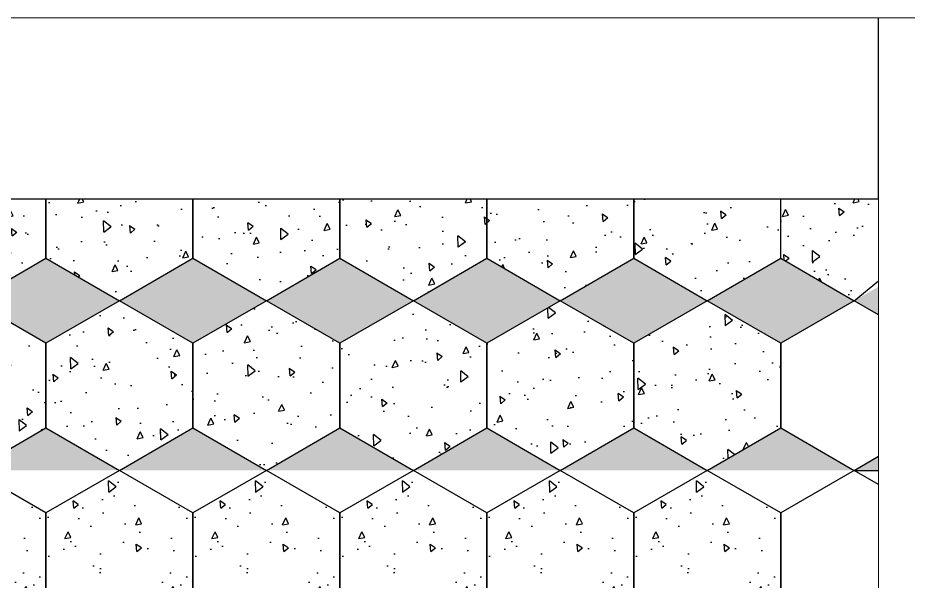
# Model space of a CAD drawing. Header units: millimetres. Extents: x 86441 to 190201, y 16532 to 98188.
# Drawn here: x 158562 to 159692, y 74808 to 75523 of the extents above; entities that cross this region are included whole.
import ezdxf

# ---------------------------------------------------------------- set-up
doc = ezdxf.new("R2010")
doc.units = ezdxf.units.MM
doc.header["$LTSCALE"] = 0.1
doc.layers.add('COLUMN', color=1, linetype='Continuous', lineweight=0)
pattern_1 = [(95, (66582.33, 51361.39), (70.047325, 58.77669), [9.525, -104.775]), (40, (66582.33, 51361.39), (-80.00923, 55.08836), [7.62, -83.82029]), (145.45144, (66588.17, 51366.29), (-9.9619, 113.86505), [8.095, -89.04512]), (91.1842, (66564.37, 51379.35), (110.70512, 80.9767), [14.2875, -157.1625]), (141.63556, (66573.6, 51386.1), (-3.5433, 171.41338), [12.14251, -133.5678]), (36.18415, (66564.37, 51379.35), (-3.5433, 171.41338), [11.42998, -125.72987]), (66, (66577.84, 51383.84), (89.75999, 17.447575), [9.525, -104.775]), (11, (66577.84, 51383.84), (-43.26996, 86.9706), [7.62, -83.82]), (116.45145, (66585.32, 51385.294), (46.490026, 104.41817), [8.095, -89.04497]), (82.5, (66582.332, 51361.39), (-28.802735, 30.986707), [0, -82.804, 0, -85.09, 0, -84.1375]), (52.5, (66582.33, 51361.39), (-11.794864, 59.0435), [0, -48.514, 0, -80.899, 0, -32.0675]), (12.5, (66562.306, 51341.364), (49.963932, 45.913098), [0, -31.75, 0, -99.06, 0, -131.445]), (2.5, (66553.326, 51332.384), (43.381952, 61.361196), [0, -41.275, 0, -65.786, 0, -93.345])]

msp = doc.modelspace()

# ---------------------------------------------------------------- hatches: boundary and pattern name
at = {"true_color": 0xa19859, "transparency": 33554687}
h = msp.add_hatch(dxfattribs=at)
h.set_pattern_fill('AR-CONC', color=55, scale=0.5, angle=45)
h.set_pattern_definition(pattern_1)
h.paths.add_polyline_path([(159654.9, 75293), (159530.7, 75293), (159530.7, 75217.7), (159624, 75163.8), (159654.9, 75189.1)])
h.paths.add_polyline_path([(158784.4, 75293), (158597.9, 75293), (158597.9, 75217.7), (158691.1, 75163.8), (158784.4, 75217.7)])
h.paths.add_polyline_path([(158971, 75293), (158784.4, 75293), (158784.4, 75217.7), (158877.7, 75163.8), (158971, 75217.7)])
h.paths.add_polyline_path([(158597.9, 75217.7), (158597.9, 75293), (158411.3, 75293), (158411.3, 75217.7), (158504.6, 75163.8)])
h.paths.add_polyline_path([(159157.6, 75293), (158971, 75293), (158971, 75217.7), (159064.3, 75163.8), (159157.6, 75217.7)])
h.paths.add_polyline_path([(159344.1, 75293), (159157.6, 75293), (159157.6, 75217.7), (159250.8, 75163.8), (159344.1, 75217.7)])
h.paths.add_polyline_path([(159530.7, 75293), (159344.1, 75293), (159344.1, 75217.7), (159437.4, 75163.8), (159530.7, 75217.7)])
h.paths.add_polyline_path([(158411.3, 75110), (158318, 75163.8), (158224.7, 75110), (158224.7, 75002.3), (158318, 74948.4), (158411.3, 75002.3)])
h.paths.add_polyline_path([(158597.9, 75110), (158504.6, 75163.8), (158411.3, 75110), (158411.3, 75002.3), (158504.6, 74948.4), (158597.9, 75002.3)])
at = {"true_color": 0xffffff, "transparency": 33554687}
h = msp.add_hatch(color=7, dxfattribs=at)
h.dxf.hatch_style = 1
h.set_gradient(color1=(114, 89, 52), color2=(161, 152, 89))
h.paths.add_polyline_path([(158691.1, 75163.8), (158597.9, 75217.7), (158504.6, 75163.8), (158597.9, 75110)])
h.paths.add_polyline_path([(158784.4, 75217.7), (158691.1, 75163.8), (158784.4, 75110), (158877.7, 75163.8)])
h.paths.add_polyline_path([(159064.3, 75163.8), (158971, 75217.7), (158877.7, 75163.8), (158971, 75110)])
h.paths.add_polyline_path([(159250.8, 75163.8), (159157.6, 75217.7), (159064.3, 75163.8), (159157.6, 75110)])
h.paths.add_polyline_path([(159437.4, 75163.8), (159344.1, 75217.7), (159250.8, 75163.8), (159344.1, 75110)])
h.paths.add_polyline_path([(158597.9, 75002.3), (158504.6, 74948.4), (158691.1, 74948.4)])
h = msp.add_hatch(color=7, dxfattribs=at)
h.dxf.hatch_style = 1
h.set_gradient(color1=(114, 89, 52), color2=(161, 152, 89))
h.paths.add_polyline_path([(159654.9, 75181.7), (159624, 75163.8), (159654.9, 75146)])
h.paths.add_polyline_path([(159624, 75163.8), (159530.7, 75217.7), (159437.4, 75163.8), (159530.7, 75110)])
at = {"true_color": 0xa19859, "transparency": 33554687}
h = msp.add_hatch(dxfattribs=at)
h.set_pattern_fill('AR-CONC', color=55, scale=0.5, angle=45)
h.set_pattern_definition([(95, (67154.3, 48678.78), (70.047325, 58.77669), [9.525, -104.775]), (40, (67154.3, 48678.78), (-80.00923, 55.08836), [7.62, -83.82029]), (145.45144, (67160.14, 48683.68), (-9.9619, 113.86505), [8.095, -89.04512]), (91.1842, (67136.34, 48696.74), (110.70512, 80.9767), [14.2875, -157.1625]), (141.63556, (67145.56, 48703.49), (-3.5433, 171.41338), [12.14251, -133.5678]), (36.18415, (67136.34, 48696.74), (-3.5433, 171.41338), [11.42998, -125.72987]), (66, (67149.81, 48701.23), (89.75999, 17.447575), [9.525, -104.775]), (11, (67149.81, 48701.23), (-43.26996, 86.9706), [7.62, -83.82]), (116.45145, (67157.29, 48702.68), (46.49003, 104.41817), [8.095, -89.04497]), (82.5, (67154.3, 48678.778), (-28.802735, 30.986707), [0, -82.804, 0, -85.09, 0, -84.1375]), (52.5, (67154.3, 48678.78), (-11.794864, 59.0435), [0, -48.514, 0, -80.899, 0, -32.0675]), (12.5, (67134.274, 48658.752), (49.963932, 45.913098), [0, -31.75, 0, -99.06, 0, -131.445]), (2.5, (67125.293, 48649.77), (43.381952, 61.361196), [0, -41.275, 0, -65.786, 0, -93.345])])
h.paths.add_polyline_path([(158784.4, 75110), (158691.1, 75163.8), (158597.9, 75110), (158597.9, 75002.3), (158691.1, 74948.4), (158784.4, 75002.3)])
h.paths.add_polyline_path([(158971, 75110), (158877.7, 75163.8), (158784.4, 75110), (158784.4, 75002.3), (158877.7, 74948.4), (158971, 75002.3)])
h = msp.add_hatch(dxfattribs=at)
h.set_pattern_fill('AR-CONC', color=55, scale=0.5, angle=45)
h.set_pattern_definition(pattern_1)
h.paths.add_polyline_path([(159530.7, 75110), (159437.4, 75163.8), (159344.1, 75110), (159344.1, 75002.3), (159437.4, 74948.4), (159530.7, 75002.3)])
h.paths.add_polyline_path([(159157.6, 75110), (159064.3, 75163.8), (158971, 75110), (158971, 75002.3), (159064.3, 74948.4), (159157.6, 75002.3)])
h.paths.add_polyline_path([(159344.1, 75110), (159250.8, 75163.8), (159157.6, 75110), (159157.6, 75002.3), (159250.8, 74948.4), (159344.1, 75002.3)])
at = {"true_color": 0xffffff, "transparency": 33554687}
h = msp.add_hatch(color=7, dxfattribs=at)
h.dxf.hatch_style = 1
h.set_gradient(color1=(114, 89, 52), color2=(161, 152, 89))
h.paths.add_polyline_path([(158784.4, 75002.3), (158691.1, 74948.4), (158877.7, 74948.4)])
h = msp.add_hatch(color=7, dxfattribs=at)
h.dxf.hatch_style = 1
h.set_gradient(color1=(114, 89, 52), color2=(161, 152, 89))
h.paths.add_polyline_path([(158971, 75002.3), (158877.7, 74948.4), (159064.3, 74948.4)])
h = msp.add_hatch(color=7, dxfattribs=at)
h.dxf.hatch_style = 1
h.set_gradient(color1=(114, 89, 52), color2=(161, 152, 89))
h.paths.add_polyline_path([(159157.6, 75002.3), (159064.3, 74948.4), (159250.8, 74948.4)])
h = msp.add_hatch(color=7, dxfattribs=at)
h.dxf.hatch_style = 1
h.set_gradient(color1=(114, 89, 52), color2=(161, 152, 89))
h.paths.add_polyline_path([(159344.1, 75002.3), (159250.8, 74948.4), (159437.4, 74948.4)])
h = msp.add_hatch(color=7, dxfattribs=at)
h.dxf.hatch_style = 1
h.set_gradient(color1=(114, 89, 52), color2=(161, 152, 89))
h.paths.add_polyline_path([(159530.7, 75002.3), (159437.4, 74948.4), (159624, 74948.4)])
h.paths.add_polyline_path([(159654.9, 74966.3), (159624, 74948.4), (159654.9, 74948.4)])
at = {"true_color": 0xa19859, "transparency": 33554687}
h = msp.add_hatch(dxfattribs=at)
h.set_pattern_fill('AR-CONC', color=55, scale=0.5, angle=45)
h.set_pattern_definition([(95, (70127.116, 55669.98), (70.047325, 58.77669), [9.525, -104.775]), (40, (70127.12, 55669.98), (-80.00923, 55.08836), [7.62, -83.82029]), (145.45144, (70132.95, 55674.88), (-9.9619, 113.86505), [8.095, -89.04512]), (91.1842, (70109.16, 55687.94), (110.70512, 80.9767), [14.2875, -157.1625]), (141.63556, (70118.38, 55694.69), (-3.5433, 171.41338), [12.14251, -133.5678]), (36.18415, (70109.16, 55687.94), (-3.5433, 171.41338), [11.42998, -125.72987]), (66, (70122.626, 55692.43), (89.75999, 17.447575), [9.525, -104.775]), (11, (70122.63, 55692.43), (-43.26996, 86.9706), [7.62, -83.82]), (116.45145, (70130.11, 55693.89), (46.49003, 104.41817), [8.095, -89.04497]), (82.5, (70127.116, 55669.983), (-28.802735, 30.986707), [0, -82.804, 0, -85.09, 0, -84.1375]), (52.5, (70127.116, 55669.983), (-11.794864, 59.0435), [0, -48.514, 0, -80.899, 0, -32.0675]), (12.5, (70107.09, 55649.957), (49.963932, 45.913098), [0, -31.75, 0, -99.06, 0, -131.445]), (2.5, (70098.11, 55640.977), (43.381952, 61.361196), [0, -41.275, 0, -65.786, 0, -93.345])])
h.paths.add_polyline_path([(158411.3, 74571.4), (158504.6, 74517.5), (158597.9, 74571.4), (158597.9, 74679.1), (158504.6, 74733), (158411.3, 74679.1)])
h.paths.add_polyline_path([(158411.3, 74786.8), (158504.6, 74733), (158597.9, 74786.8), (158597.9, 74894.5), (158504.6, 74948.4), (158411.3, 74894.5)])
h = msp.add_hatch(dxfattribs=at)
h.set_pattern_fill('AR-CONC', color=55, scale=0.5, angle=45)
h.set_pattern_definition([(95, (70313.68, 55669.98), (70.047325, 58.77669), [9.525, -104.775]), (40, (70313.68, 55669.98), (-80.00923, 55.08836), [7.62, -83.82029]), (145.45144, (70319.52, 55674.88), (-9.9619, 113.86505), [8.095, -89.04512]), (91.1842, (70295.72, 55687.94), (110.70512, 80.9767), [14.2875, -157.1625]), (141.63556, (70304.95, 55694.69), (-3.5433, 171.41338), [12.14251, -133.5678]), (36.18415, (70295.72, 55687.94), (-3.5433, 171.41338), [11.42998, -125.72987]), (66, (70309.19, 55692.43), (89.75999, 17.447575), [9.525, -104.775]), (11, (70309.19, 55692.43), (-43.26996, 86.9706), [7.62, -83.82]), (116.45145, (70316.67, 55693.89), (46.49003, 104.41817), [8.095, -89.04497]), (82.5, (70313.683, 55669.983), (-28.802735, 30.986707), [0, -82.804, 0, -85.09, 0, -84.1375]), (52.5, (70313.683, 55669.983), (-11.794864, 59.0435), [0, -48.514, 0, -80.899, 0, -32.0675]), (12.5, (70293.657, 55649.957), (49.963932, 45.913098), [0, -31.75, 0, -99.06, 0, -131.445]), (2.5, (70284.68, 55640.977), (43.381952, 61.361196), [0, -41.275, 0, -65.786, 0, -93.345])])
h.paths.add_polyline_path([(158597.9, 74571.4), (158691.1, 74517.5), (158784.4, 74571.4), (158784.4, 74679.1), (158691.1, 74733), (158597.9, 74679.1)])
h.paths.add_polyline_path([(158597.9, 74786.8), (158691.1, 74733), (158784.4, 74786.8), (158784.4, 74894.5), (158691.1, 74948.4), (158597.9, 74894.5)])
h = msp.add_hatch(dxfattribs=at)
h.set_pattern_fill('AR-CONC', color=55, scale=0.5, angle=45)
h.set_pattern_definition([(95, (70500.25, 55669.98), (70.047325, 58.77669), [9.525, -104.775]), (40, (70500.25, 55669.98), (-80.00923, 55.08836), [7.62, -83.82029]), (145.45144, (70506.09, 55674.88), (-9.9619, 113.86505), [8.095, -89.04512]), (91.1842, (70482.29, 55687.94), (110.70512, 80.9767), [14.2875, -157.1625]), (141.63556, (70491.52, 55694.69), (-3.5433, 171.41338), [12.14251, -133.5678]), (36.18415, (70482.29, 55687.94), (-3.5433, 171.41338), [11.42998, -125.72987]), (66, (70495.76, 55692.43), (89.75999, 17.447575), [9.525, -104.775]), (11, (70495.76, 55692.43), (-43.26996, 86.9706), [7.62, -83.82]), (116.45145, (70503.24, 55693.89), (46.49003, 104.41817), [8.095, -89.04497]), (82.5, (70500.25, 55669.983), (-28.802735, 30.986707), [0, -82.804, 0, -85.09, 0, -84.1375]), (52.5, (70500.25, 55669.983), (-11.794864, 59.0435), [0, -48.514, 0, -80.899, 0, -32.0675]), (12.5, (70480.225, 55649.957), (49.963932, 45.913098), [0, -31.75, 0, -99.06, 0, -131.445]), (2.5, (70471.245, 55640.977), (43.381952, 61.361196), [0, -41.275, 0, -65.786, 0, -93.345])])
h.paths.add_polyline_path([(158784.4, 74571.4), (158877.7, 74517.5), (158971, 74571.4), (158971, 74679.1), (158877.7, 74733), (158784.4, 74679.1)])
h.paths.add_polyline_path([(158784.4, 74786.8), (158877.7, 74733), (158971, 74786.8), (158971, 74894.5), (158877.7, 74948.4), (158784.4, 74894.5)])
h = msp.add_hatch(dxfattribs=at)
h.set_pattern_fill('AR-CONC', color=55, scale=0.5, angle=45)
h.set_pattern_definition([(95, (70686.82, 55669.98), (70.047325, 58.77669), [9.525, -104.775]), (40, (70686.82, 55669.98), (-80.00923, 55.08836), [7.62, -83.82029]), (145.45144, (70692.66, 55674.88), (-9.9619, 113.86505), [8.095, -89.04512]), (91.1842, (70668.86, 55687.94), (110.70512, 80.9767), [14.2875, -157.1625]), (141.63556, (70678.08, 55694.69), (-3.5433, 171.41338), [12.14251, -133.5678]), (36.18415, (70668.86, 55687.94), (-3.5433, 171.41338), [11.42998, -125.72987]), (66, (70682.33, 55692.43), (89.75999, 17.447575), [9.525, -104.775]), (11, (70682.33, 55692.43), (-43.26996, 86.9706), [7.62, -83.82]), (116.45145, (70689.81, 55693.89), (46.49003, 104.41817), [8.095, -89.04497]), (82.5, (70686.82, 55669.983), (-28.802735, 30.986707), [0, -82.804, 0, -85.09, 0, -84.1375]), (52.5, (70686.82, 55669.983), (-11.794864, 59.0435), [0, -48.514, 0, -80.899, 0, -32.0675]), (12.5, (70666.792, 55649.957), (49.963932, 45.913098), [0, -31.75, 0, -99.06, 0, -131.445]), (2.5, (70657.81, 55640.977), (43.381952, 61.361196), [0, -41.275, 0, -65.786, 0, -93.345])])
h.paths.add_polyline_path([(158971, 74571.4), (159064.3, 74517.5), (159157.6, 74571.4), (159157.6, 74679.1), (159064.3, 74733), (158971, 74679.1)])
h.paths.add_polyline_path([(158971, 74786.8), (159064.3, 74733), (159157.6, 74786.8), (159157.6, 74894.5), (159064.3, 74948.4), (158971, 74894.5)])
h = msp.add_hatch(dxfattribs=at)
h.set_pattern_fill('AR-CONC', color=55, scale=0.5, angle=45)
h.set_pattern_definition([(95, (70873.386, 55669.98), (70.047325, 58.77669), [9.525, -104.775]), (40, (70873.39, 55669.98), (-80.00923, 55.08836), [7.62, -83.82029]), (145.45144, (70879.22, 55674.88), (-9.9619, 113.86505), [8.095, -89.04512]), (91.1842, (70855.43, 55687.94), (110.70512, 80.9767), [14.2875, -157.1625]), (141.63556, (70864.65, 55694.69), (-3.5433, 171.41338), [12.14251, -133.5678]), (36.18415, (70855.43, 55687.94), (-3.5433, 171.41338), [11.42998, -125.72987]), (66, (70868.896, 55692.43), (89.75999, 17.447575), [9.525, -104.775]), (11, (70868.9, 55692.43), (-43.26996, 86.9706), [7.62, -83.82]), (116.45145, (70876.38, 55693.89), (46.49003, 104.41817), [8.095, -89.04497]), (82.5, (70873.386, 55669.983), (-28.802735, 30.986707), [0, -82.804, 0, -85.09, 0, -84.1375]), (52.5, (70873.386, 55669.983), (-11.794864, 59.0435), [0, -48.514, 0, -80.899, 0, -32.0675]), (12.5, (70853.36, 55649.957), (49.963932, 45.913098), [0, -31.75, 0, -99.06, 0, -131.445]), (2.5, (70844.38, 55640.977), (43.381952, 61.361196), [0, -41.275, 0, -65.786, 0, -93.345])])
h.paths.add_polyline_path([(159157.6, 74571.4), (159250.8, 74517.5), (159344.1, 74571.4), (159344.1, 74679.1), (159250.8, 74733), (159157.6, 74679.1)])
h.paths.add_polyline_path([(159157.6, 74786.8), (159250.8, 74733), (159344.1, 74786.8), (159344.1, 74894.5), (159250.8, 74948.4), (159157.6, 74894.5)])
h = msp.add_hatch(dxfattribs=at)
h.set_pattern_fill('AR-CONC', color=55, scale=0.5, angle=45)
h.set_pattern_definition([(95, (71059.95, 55669.98), (70.047325, 58.77669), [9.525, -104.775]), (40, (71059.95, 55669.98), (-80.00923, 55.08836), [7.62, -83.82029]), (145.45144, (71065.79, 55674.88), (-9.9619, 113.86505), [8.095, -89.04512]), (91.1842, (71041.99, 55687.94), (110.70512, 80.9767), [14.2875, -157.1625]), (141.63556, (71051.22, 55694.69), (-3.5433, 171.41338), [12.14251, -133.5678]), (36.18415, (71042, 55687.94), (-3.5433, 171.41338), [11.42998, -125.72987]), (66, (71055.46, 55692.43), (89.75999, 17.447575), [9.525, -104.775]), (11, (71055.46, 55692.43), (-43.26996, 86.9706), [7.62, -83.82]), (116.45145, (71062.94, 55693.89), (46.49003, 104.41817), [8.095, -89.04497]), (82.5, (71059.954, 55669.983), (-28.802735, 30.986707), [0, -82.804, 0, -85.09, 0, -84.1375]), (52.5, (71059.954, 55669.983), (-11.794864, 59.0435), [0, -48.514, 0, -80.899, 0, -32.0675]), (12.5, (71039.928, 55649.957), (49.963932, 45.913098), [0, -31.75, 0, -99.06, 0, -131.445]), (2.5, (71030.95, 55640.977), (43.381952, 61.361196), [0, -41.275, 0, -65.786, 0, -93.345])])
h.paths.add_polyline_path([(159344.1, 74571.4), (159437.4, 74517.5), (159530.7, 74571.4), (159530.7, 74679.1), (159437.4, 74733), (159344.1, 74679.1)])
h.paths.add_polyline_path([(159344.1, 74786.8), (159437.4, 74733), (159530.7, 74786.8), (159530.7, 74894.5), (159437.4, 74948.4), (159344.1, 74894.5)])

# ---------------------------------------------------------------- linework, layer by layer
at = {"color": 18, "lineweight": 5, "true_color": 0x000000, "transparency": 33554687}
for p, q in [((155884.9, 75523), (159654.9, 75523)), ((159654.9, 75293), (155884.9, 75293))]:
    msp.add_line(p, q, dxfattribs=at)
at = {"transparency": 33554687}
for p, q in [((159654.9, 75293), (159654.9, 75523)), ((155884.9, 75293), (159654.9, 75293))]:
    msp.add_line(p, q, dxfattribs=at)
at = {"color": 7, "true_color": 0xffffff, "transparency": 33554687}
for p, q in [((159530.7, 75217.7), (159624, 75163.8)), ((159624, 75163.8), (159654.9, 75189.1)), ((159624, 74948.4), (159654.9, 74948.4))]:
    msp.add_line(p, q, dxfattribs=at)
for points in [[(158411.3, 75293), (158411.3, 75217.7), (158504.6, 75163.8), (158597.9, 75217.7), (158597.9, 75293)], [(158597.9, 75293), (158597.9, 75217.7), (158691.1, 75163.8), (158784.4, 75217.7), (158784.4, 75293)], [(158784.4, 75293), (158784.4, 75217.7), (158877.7, 75163.8), (158971, 75217.7), (158971, 75293)], [(158971, 75293), (158971, 75217.7), (159064.3, 75163.8), (159157.6, 75217.7), (159157.6, 75293)], [(159157.6, 75293), (159157.6, 75217.7), (159250.8, 75163.8), (159344.1, 75217.7), (159344.1, 75293)], [(159344.1, 75293), (159344.1, 75217.7), (159437.4, 75163.8), (159530.7, 75217.7), (159530.7, 75293)], [(158504.6, 75163.8), (158411.3, 75110), (158411.3, 75002.3), (158504.6, 74948.4), (158597.9, 75002.3), (158597.9, 75110), (158504.6, 75163.8)], [(158691.1, 75163.8), (158597.9, 75110), (158597.9, 75002.3), (158691.1, 74948.4), (158784.4, 75002.3), (158784.4, 75110), (158691.1, 75163.8)], [(158877.7, 75163.8), (158784.4, 75110), (158784.4, 75002.3), (158877.7, 74948.4), (158971, 75002.3), (158971, 75110), (158877.7, 75163.8)], [(159064.3, 75163.8), (158971, 75110), (158971, 75002.3), (159064.3, 74948.4), (159157.6, 75002.3), (159157.6, 75110), (159064.3, 75163.8)], [(159250.8, 75163.8), (159157.6, 75110), (159157.6, 75002.3), (159250.8, 74948.4), (159344.1, 75002.3), (159344.1, 75110), (159250.8, 75163.8)], [(159437.4, 75163.8), (159344.1, 75110), (159344.1, 75002.3), (159437.4, 74948.4), (159530.7, 75002.3), (159530.7, 75110), (159437.4, 75163.8)], [(159654.9, 75146), (159624, 75163.8), (159530.7, 75110), (159530.7, 75002.3), (159624, 74948.4), (159654.9, 74966.3)], [(158504.6, 74948.4), (158411.3, 74894.5), (158411.3, 74786.8), (158504.6, 74733), (158597.9, 74786.8), (158597.9, 74894.5), (158504.6, 74948.4)], [(158504.6, 74948.4), (158411.3, 74894.5), (158411.3, 74786.8), (158504.6, 74733), (158597.9, 74786.8), (158597.9, 74894.5), (158504.6, 74948.4)], [(158691.1, 74948.4), (158597.9, 74894.5), (158597.9, 74786.8), (158691.1, 74733), (158784.4, 74786.8), (158784.4, 74894.5), (158691.1, 74948.4)], [(158691.1, 74948.4), (158597.9, 74894.5), (158597.9, 74786.8), (158691.1, 74733), (158784.4, 74786.8), (158784.4, 74894.5), (158691.1, 74948.4)], [(158877.7, 74948.4), (158784.4, 74894.5), (158784.4, 74786.8), (158877.7, 74733), (158971, 74786.8), (158971, 74894.5), (158877.7, 74948.4)], [(158877.7, 74948.4), (158784.4, 74894.5), (158784.4, 74786.8), (158877.7, 74733), (158971, 74786.8), (158971, 74894.5), (158877.7, 74948.4)], [(159064.3, 74948.4), (158971, 74894.5), (158971, 74786.8), (159064.3, 74733), (159157.6, 74786.8), (159157.6, 74894.5), (159064.3, 74948.4)], [(159064.3, 74948.4), (158971, 74894.5), (158971, 74786.8), (159064.3, 74733), (159157.6, 74786.8), (159157.6, 74894.5), (159064.3, 74948.4)], [(159250.8, 74948.4), (159157.6, 74894.5), (159157.6, 74786.8), (159250.8, 74733), (159344.1, 74786.8), (159344.1, 74894.5), (159250.8, 74948.4)], [(159250.8, 74948.4), (159157.6, 74894.5), (159157.6, 74786.8), (159250.8, 74733), (159344.1, 74786.8), (159344.1, 74894.5), (159250.8, 74948.4)], [(159437.4, 74948.4), (159344.1, 74894.5), (159344.1, 74786.8), (159437.4, 74733), (159530.7, 74786.8), (159530.7, 74894.5), (159437.4, 74948.4)], [(159654.9, 74930.5), (159624, 74948.4), (159530.7, 74894.5), (159530.7, 74786.8), (159624, 74733), (159654.9, 74750.8)]]:
    msp.add_lwpolyline(points, dxfattribs=at)
at = {"layer": 'COLUMN', "transparency": 33554687}
for p, q in [((159654.9, 75523), (159956.9, 75523)), ((159654.9, 74359), (159654.9, 75523)), ((159654.9, 75293), (159654.9, 74320))]:
    msp.add_line(p, q, dxfattribs=at)

doc.saveas('drawing.dxf')
